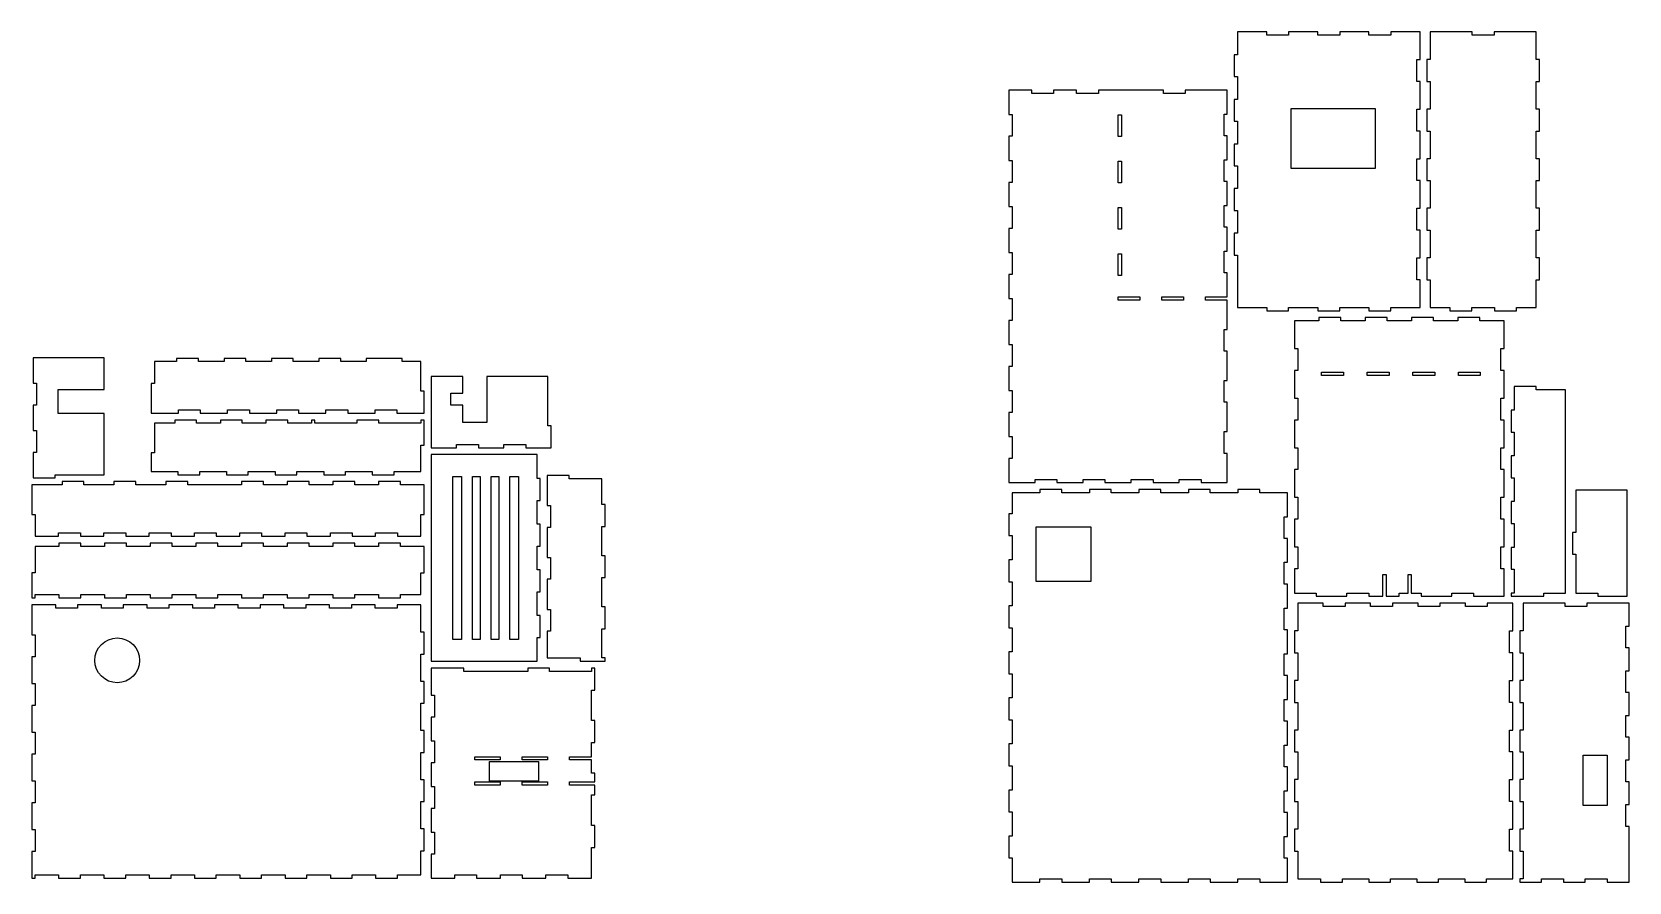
# Model space of a CAD drawing. Header units: millimetres. Extents: x -2394 to -932, y -997 to -220.
import ezdxf

# ---------------------------------------------------------------- set-up
doc = ezdxf.new("R2010")
doc.units = ezdxf.units.MM
doc.header["$MEASUREMENT"] = 0
doc.layers.add('Diseño Nuevo Dispensador v1_0', color=7, linetype='Continuous')

msp = doc.modelspace()

# ---------------------------------------------------------------- linework, layer by layer
at = {"layer": 'Diseño Nuevo Dispensador v1_0'}
for p, q in [((-1263.3, -219.6), (-1290, -219.6)), ((-1290, -219.6), (-1290, -240.4)), ((-1263.3, -222.6), (-1263.3, -219.6)), ((-1243.3, -222.6), (-1263.3, -222.6)), ((-1216.5, -219.6), (-1243.3, -219.6)), ((-1243.3, -219.6), (-1243.3, -222.6)), ((-1216.5, -222.6), (-1216.5, -219.6)), ((-1196.5, -222.6), (-1216.5, -222.6)), ((-1196.5, -219.6), (-1196.5, -222.6)), ((-1169.8, -219.6), (-1196.5, -219.6)), ((-1169.8, -222.6), (-1169.8, -219.6)), ((-1149.8, -222.6), (-1169.8, -222.6)), ((-1123, -219.6), (-1149.8, -219.6)), ((-1149.8, -219.6), (-1149.8, -222.6)), ((-1123, -244.9), (-1123, -219.6)), ((-1075.2, -219.6), (-1113.7, -219.6)), ((-1113.7, -219.6), (-1113.7, -244.9)), ((-1075.2, -222.6), (-1075.2, -219.6)), ((-1055.2, -222.6), (-1075.2, -222.6)), ((-1055.2, -219.6), (-1055.2, -222.6)), ((-1016.7, -219.6), (-1055.2, -219.6)), ((-1016.7, -244.9), (-1016.7, -219.6)), ((-1290, -240.4), (-1293, -240.4)), ((-1293, -240.4), (-1293, -260.4)), ((-1126, -264.9), (-1126, -244.9)), ((-1126, -244.9), (-1123, -244.9)), ((-1116.7, -244.9), (-1116.7, -264.9)), ((-1113.7, -244.9), (-1116.7, -244.9)), ((-1013.7, -244.9), (-1016.7, -244.9)), ((-1013.7, -264.9), (-1013.7, -244.9)), ((-1293, -260.4), (-1290, -260.4)), ((-1290, -260.4), (-1290, -281.3)), ((-1478.4, -272.9), (-1499.4, -272.9)), ((-1499.4, -272.9), (-1499.4, -295)), ((-1478.4, -275.9), (-1478.4, -272.9)), ((-1458.4, -275.9), (-1478.4, -275.9)), ((-1437.4, -272.9), (-1458.4, -272.9)), ((-1458.4, -272.9), (-1458.4, -275.9)), ((-1437.4, -275.9), (-1437.4, -272.9)), ((-1417.4, -275.9), (-1437.4, -275.9)), ((-1357.9, -272.9), (-1417.4, -272.9)), ((-1417.4, -272.9), (-1417.4, -275.9)), ((-1357.9, -275.9), (-1357.9, -272.9)), ((-1337.9, -275.9), (-1357.9, -275.9)), ((-1299.4, -272.9), (-1337.9, -272.9)), ((-1337.9, -272.9), (-1337.9, -275.9)), ((-1299.4, -294.7), (-1299.4, -272.9)), ((-1123, -264.9), (-1126, -264.9)), ((-1123, -290.3), (-1123, -264.9)), ((-1116.7, -264.9), (-1113.7, -264.9)), ((-1113.7, -264.9), (-1113.7, -290.3)), ((-1016.7, -264.9), (-1013.7, -264.9)), ((-1016.7, -290.3), (-1016.7, -264.9)), ((-1293, -281.3), (-1293, -301.3)), ((-1290, -281.3), (-1293, -281.3)), ((-1241, -344.6), (-1241, -289.6)), ((-1241, -289.6), (-1164, -289.6)), ((-1164, -289.6), (-1164, -344.6)), ((-1126, -290.3), (-1123, -290.3)), ((-1126, -310.3), (-1126, -290.3)), ((-1116.7, -290.3), (-1116.7, -310.3)), ((-1113.7, -290.3), (-1116.7, -290.3)), ((-1013.7, -290.3), (-1016.7, -290.3)), ((-1013.7, -310.3), (-1013.7, -290.3)), ((-1499.4, -295), (-1496.4, -295)), ((-1496.4, -295), (-1496.4, -315)), ((-1399.4, -315.3), (-1399.4, -295.3)), ((-1399.4, -295.3), (-1396.4, -295.3)), ((-1396.4, -295.3), (-1396.4, -315.3)), ((-1302.4, -314.7), (-1302.4, -294.7)), ((-1302.4, -294.7), (-1299.4, -294.7)), ((-1293, -301.3), (-1290, -301.3)), ((-1290, -301.3), (-1290, -322.1)), ((-1499.4, -315), (-1499.4, -337.2)), ((-1496.4, -315), (-1499.4, -315)), ((-1396.4, -315.3), (-1399.4, -315.3)), ((-1299.4, -314.7), (-1302.4, -314.7)), ((-1299.4, -336.5), (-1299.4, -314.7)), ((-1123, -310.3), (-1126, -310.3)), ((-1123, -335.6), (-1123, -310.3)), ((-1116.7, -310.3), (-1113.7, -310.3)), ((-1113.7, -310.3), (-1113.7, -335.6)), ((-1016.7, -310.3), (-1013.7, -310.3)), ((-1016.7, -335.6), (-1016.7, -310.3)), ((-1290, -322.1), (-1293, -322.1)), ((-1293, -322.1), (-1293, -342.1)), ((-1126, -355.6), (-1126, -335.6)), ((-1126, -335.6), (-1123, -335.6)), ((-1113.7, -335.6), (-1116.7, -335.6)), ((-1116.7, -335.6), (-1116.7, -355.6)), ((-1013.7, -335.6), (-1016.7, -335.6)), ((-1013.7, -355.6), (-1013.7, -335.6)), ((-1499.4, -337.2), (-1496.4, -337.2)), ((-1496.4, -337.2), (-1496.4, -357.2)), ((-1399.4, -337.7), (-1396.4, -337.7)), ((-1399.4, -357.7), (-1399.4, -337.7)), ((-1396.4, -337.7), (-1396.4, -357.7)), ((-1302.4, -336.5), (-1299.4, -336.5)), ((-1302.4, -356.5), (-1302.4, -336.5)), ((-1293, -342.1), (-1290, -342.1)), ((-1290, -342.1), (-1290, -362.9)), ((-1164, -344.6), (-1241, -344.6)), ((-1496.4, -357.2), (-1499.4, -357.2)), ((-1499.4, -357.2), (-1499.4, -379.3)), ((-1396.4, -357.7), (-1399.4, -357.7)), ((-1299.4, -356.5), (-1302.4, -356.5)), ((-1299.4, -378.3), (-1299.4, -356.5)), ((-1293, -362.9), (-1293, -382.9)), ((-1290, -362.9), (-1293, -362.9)), ((-1123, -355.6), (-1126, -355.6)), ((-1123, -380.9), (-1123, -355.6)), ((-1116.7, -355.6), (-1113.7, -355.6)), ((-1113.7, -355.6), (-1113.7, -380.9)), ((-1016.7, -355.6), (-1013.7, -355.6)), ((-1016.7, -380.9), (-1016.7, -355.6)), ((-1499.4, -379.3), (-1496.4, -379.3)), ((-1496.4, -379.3), (-1496.4, -399.3)), ((-1302.4, -398.3), (-1302.4, -378.3)), ((-1302.4, -378.3), (-1299.4, -378.3)), ((-1399.4, -380.1), (-1396.4, -380.1)), ((-1399.4, -400.1), (-1399.4, -380.1)), ((-1396.4, -380.1), (-1396.4, -400.1)), ((-1293, -382.9), (-1290, -382.9)), ((-1290, -382.9), (-1290, -403.8)), ((-1126, -380.9), (-1123, -380.9)), ((-1126, -400.9), (-1126, -380.9)), ((-1116.7, -380.9), (-1116.7, -400.9)), ((-1113.7, -380.9), (-1116.7, -380.9)), ((-1013.7, -380.9), (-1016.7, -380.9)), ((-1013.7, -400.9), (-1013.7, -380.9)), ((-1496.4, -399.3), (-1499.4, -399.3)), ((-1499.4, -399.3), (-1499.4, -421.4)), ((-1396.4, -400.1), (-1399.4, -400.1)), ((-1299.4, -398.3), (-1302.4, -398.3)), ((-1299.4, -420.1), (-1299.4, -398.3)), ((-1293, -403.8), (-1293, -423.8)), ((-1290, -403.8), (-1293, -403.8)), ((-1123, -400.9), (-1126, -400.9)), ((-1123, -426.3), (-1123, -400.9)), ((-1116.7, -400.9), (-1113.7, -400.9)), ((-1113.7, -400.9), (-1113.7, -426.3)), ((-1016.7, -400.9), (-1013.7, -400.9)), ((-1016.7, -426.3), (-1016.7, -400.9)), ((-1499.4, -421.4), (-1496.4, -421.4)), ((-1496.4, -421.4), (-1496.4, -441.4)), ((-1399.4, -422.5), (-1396.4, -422.5)), ((-1399.4, -442.5), (-1399.4, -422.5)), ((-1396.4, -422.5), (-1396.4, -442.5)), ((-1302.4, -440.1), (-1302.4, -420.1)), ((-1302.4, -420.1), (-1299.4, -420.1)), ((-1293, -423.8), (-1290, -423.8)), ((-1290, -423.8), (-1290, -471.6)), ((-1126, -446.3), (-1126, -426.3)), ((-1126, -426.3), (-1123, -426.3)), ((-1113.7, -426.3), (-1116.7, -426.3)), ((-1116.7, -426.3), (-1116.7, -446.3)), ((-1013.7, -426.3), (-1016.7, -426.3)), ((-1013.7, -446.3), (-1013.7, -426.3)), ((-1496.4, -441.4), (-1499.4, -441.4)), ((-1499.4, -441.4), (-1499.4, -463.5)), ((-1396.4, -442.5), (-1399.4, -442.5)), ((-1299.4, -440.1), (-1302.4, -440.1)), ((-1299.4, -461.9), (-1299.4, -440.1)), ((-1123, -446.3), (-1126, -446.3)), ((-1123, -471.6), (-1123, -446.3)), ((-1116.7, -446.3), (-1113.7, -446.3)), ((-1113.7, -446.3), (-1113.7, -471.6)), ((-1016.7, -471.6), (-1016.7, -446.3)), ((-1016.7, -446.3), (-1013.7, -446.3)), ((-1499.4, -463.5), (-1496.4, -463.5)), ((-1496.4, -463.5), (-1496.4, -483.5)), ((-1399.4, -464.9), (-1399.4, -461.9)), ((-1399.4, -461.9), (-1379.4, -461.9)), ((-1379.4, -464.9), (-1399.4, -464.9)), ((-1379.4, -461.9), (-1379.4, -464.9)), ((-1359.4, -464.9), (-1359.4, -461.9)), ((-1359.4, -461.9), (-1339.4, -461.9)), ((-1339.4, -464.9), (-1359.4, -464.9)), ((-1339.4, -461.9), (-1339.4, -464.9)), ((-1319.4, -464.9), (-1319.4, -461.9)), ((-1319.4, -461.9), (-1299.4, -461.9)), ((-1299.4, -464.9), (-1319.4, -464.9)), ((-1299.4, -491.7), (-1299.4, -464.9)), ((-1290, -471.6), (-1263.3, -471.6)), ((-1263.3, -471.6), (-1263.3, -474.6)), ((-1263.3, -474.6), (-1243.3, -474.6)), ((-1243.3, -471.6), (-1216.5, -471.6)), ((-1243.3, -474.6), (-1243.3, -471.6)), ((-1216.5, -471.6), (-1216.5, -474.6)), ((-1216.5, -474.6), (-1196.5, -474.6)), ((-1195.6, -480.9), (-1215.6, -480.9)), ((-1215.6, -480.9), (-1215.6, -483.9)), ((-1196.5, -471.6), (-1169.8, -471.6)), ((-1196.5, -474.6), (-1196.5, -471.6)), ((-1195.6, -483.9), (-1195.6, -480.9)), ((-1173.2, -480.9), (-1173.2, -483.9)), ((-1153.2, -480.9), (-1173.2, -480.9)), ((-1169.8, -471.6), (-1169.8, -474.6)), ((-1169.8, -474.6), (-1149.8, -474.6)), ((-1153.2, -483.9), (-1153.2, -480.9)), ((-1149.8, -474.6), (-1149.8, -471.6)), ((-1149.8, -471.6), (-1123, -471.6)), ((-1130.8, -480.9), (-1130.8, -483.9)), ((-1110.8, -480.9), (-1130.8, -480.9)), ((-1113.7, -471.6), (-1095.7, -471.6)), ((-1110.8, -483.9), (-1110.8, -480.9)), ((-1095.7, -471.6), (-1095.7, -474.6)), ((-1095.7, -474.6), (-1075.7, -474.6)), ((-1088.4, -480.9), (-1088.4, -483.9)), ((-1068.4, -480.9), (-1088.4, -480.9)), ((-1075.7, -471.6), (-1054.7, -471.6)), ((-1075.7, -474.6), (-1075.7, -471.6)), ((-1068.4, -483.9), (-1068.4, -480.9)), ((-1054.7, -471.6), (-1054.7, -474.6)), ((-1054.7, -474.6), (-1034.7, -474.6)), ((-1034.7, -471.6), (-1016.7, -471.6)), ((-1034.7, -474.6), (-1034.7, -471.6)), ((-1499.4, -483.5), (-1499.4, -505.6)), ((-1496.4, -483.5), (-1499.4, -483.5)), ((-1302.4, -491.7), (-1299.4, -491.7)), ((-1302.4, -511.7), (-1302.4, -491.7)), ((-1238, -483.9), (-1238, -509.3)), ((-1215.6, -483.9), (-1238, -483.9)), ((-1173.2, -483.9), (-1195.6, -483.9)), ((-1130.8, -483.9), (-1153.2, -483.9)), ((-1088.4, -483.9), (-1110.8, -483.9)), ((-1046, -483.9), (-1068.4, -483.9)), ((-1046, -509.3), (-1046, -483.9)), ((-1499.4, -505.6), (-1496.4, -505.6)), ((-1496.4, -505.6), (-1496.4, -525.6)), ((-1299.4, -511.7), (-1302.4, -511.7)), ((-1299.4, -538.4), (-1299.4, -511.7)), ((-1238, -509.3), (-1235, -509.3)), ((-1235, -509.3), (-1235, -529.3)), ((-1049, -509.3), (-1046, -509.3)), ((-1049, -529.3), (-1049, -509.3)), ((-2327.5, -517.6), (-2392.5, -517.6)), ((-2392.5, -517.6), (-2392.5, -540.9)), ((-2327.5, -546.6), (-2327.5, -517.6)), ((-2281.6, -521.2), (-2281.6, -541.2)), ((-2261.2, -521.2), (-2281.6, -521.2)), ((-2261.2, -518.2), (-2261.2, -521.2)), ((-2241.2, -518.2), (-2261.2, -518.2)), ((-2241.2, -521.2), (-2241.2, -518.2)), ((-2217.8, -521.2), (-2241.2, -521.2)), ((-2197.8, -518.2), (-2217.8, -518.2)), ((-2217.8, -518.2), (-2217.8, -521.2)), ((-2197.8, -521.2), (-2197.8, -518.2)), ((-2174.4, -521.2), (-2197.8, -521.2)), ((-2174.4, -518.2), (-2174.4, -521.2)), ((-2154.4, -518.2), (-2174.4, -518.2)), ((-2154.4, -521.2), (-2154.4, -518.2)), ((-2131, -521.2), (-2154.4, -521.2)), ((-2111, -518.2), (-2131, -518.2)), ((-2131, -518.2), (-2131, -521.2)), ((-2111, -521.2), (-2111, -518.2)), ((-2087.6, -521.2), (-2111, -521.2)), ((-2054.6, -518.2), (-2087.6, -518.2)), ((-2087.6, -518.2), (-2087.6, -521.2)), ((-2054.6, -521.2), (-2054.6, -518.2)), ((-2037.6, -521.2), (-2054.6, -521.2)), ((-2037.6, -548.2), (-2037.6, -521.2)), ((-1499.4, -525.6), (-1499.4, -547.7)), ((-1496.4, -525.6), (-1499.4, -525.6)), ((-2392.5, -540.9), (-2389.5, -540.9)), ((-2389.5, -540.9), (-2389.5, -560.9)), ((-2028.3, -534.9), (-2028.3, -599.9)), ((-1999.3, -534.9), (-2028.3, -534.9)), ((-1999.3, -549.9), (-1999.3, -534.9)), ((-1921.3, -534.9), (-1977.3, -534.9)), ((-1977.3, -534.9), (-1977.3, -576.9)), ((-1921.3, -579.9), (-1921.3, -534.9)), ((-1302.4, -538.4), (-1299.4, -538.4)), ((-1302.4, -558.4), (-1302.4, -538.4)), ((-1238, -529.3), (-1238, -554.6)), ((-1235, -529.3), (-1238, -529.3)), ((-1213.2, -530.9), (-1193.2, -530.9)), ((-1213.2, -533.9), (-1213.2, -530.9)), ((-1193.2, -533.9), (-1213.2, -533.9)), ((-1193.2, -530.9), (-1193.2, -533.9)), ((-1171.4, -533.9), (-1171.4, -530.9)), ((-1171.4, -530.9), (-1151.4, -530.9)), ((-1151.4, -533.9), (-1171.4, -533.9)), ((-1151.4, -530.9), (-1151.4, -533.9)), ((-1129.6, -533.9), (-1129.6, -530.9)), ((-1129.6, -530.9), (-1109.6, -530.9)), ((-1109.6, -533.9), (-1129.6, -533.9)), ((-1109.6, -530.9), (-1109.6, -533.9)), ((-1087.8, -530.9), (-1067.8, -530.9)), ((-1087.8, -533.9), (-1087.8, -530.9)), ((-1067.8, -533.9), (-1087.8, -533.9)), ((-1067.8, -530.9), (-1067.8, -533.9)), ((-1046, -529.3), (-1049, -529.3)), ((-1046, -554.6), (-1046, -529.3)), ((-2369.5, -546.6), (-2327.5, -546.6)), ((-2369.5, -568.6), (-2369.5, -546.6)), ((-2281.6, -541.2), (-2284.6, -541.2)), ((-2284.6, -541.2), (-2284.6, -568.2)), ((-2034.6, -548.2), (-2037.6, -548.2)), ((-2034.6, -568.2), (-2034.6, -548.2)), ((-2010.3, -561), (-2010.3, -549.9)), ((-2010.3, -549.9), (-1999.3, -549.9)), ((-1499.4, -547.7), (-1496.4, -547.7)), ((-1496.4, -547.7), (-1496.4, -567.7)), ((-1238, -554.6), (-1235, -554.6)), ((-1235, -554.6), (-1235, -574.6)), ((-1049, -554.6), (-1046, -554.6)), ((-1049, -574.6), (-1049, -554.6)), ((-1036.7, -543.9), (-1036.7, -565.7)), ((-1016.7, -543.9), (-1036.7, -543.9)), ((-1016.7, -546.9), (-1016.7, -543.9)), ((-989.7, -546.9), (-1016.7, -546.9)), ((-989.7, -732.9), (-989.7, -546.9)), ((-2392.5, -560.9), (-2392.5, -584.3)), ((-2389.5, -560.9), (-2392.5, -560.9)), ((-2327.5, -568.6), (-2369.5, -568.6)), ((-2327.5, -624.6), (-2327.5, -568.6)), ((-2284.6, -568.2), (-2259.6, -568.2)), ((-2259.6, -565.2), (-2239.6, -565.2)), ((-2259.6, -568.2), (-2259.6, -565.2)), ((-2239.6, -565.2), (-2239.6, -568.2)), ((-2239.6, -568.2), (-2214.6, -568.2)), ((-2214.6, -568.2), (-2214.6, -565.2)), ((-2214.6, -565.2), (-2194.6, -565.2)), ((-2194.6, -565.2), (-2194.6, -568.2)), ((-2194.6, -568.2), (-2169.6, -568.2)), ((-2169.6, -565.2), (-2149.6, -565.2)), ((-2169.6, -568.2), (-2169.6, -565.2)), ((-2149.6, -565.2), (-2149.6, -568.2)), ((-2149.6, -568.2), (-2124.6, -568.2)), ((-2124.6, -565.2), (-2104.6, -565.2)), ((-2124.6, -568.2), (-2124.6, -565.2)), ((-2104.6, -565.2), (-2104.6, -568.2)), ((-2104.6, -568.2), (-2079.6, -568.2)), ((-2079.6, -565.2), (-2059.6, -565.2)), ((-2079.6, -568.2), (-2079.6, -565.2)), ((-2059.6, -565.2), (-2059.6, -568.2)), ((-2059.6, -568.2), (-2034.6, -568.2)), ((-1999.3, -561), (-2010.3, -561)), ((-1999.3, -576.9), (-1999.3, -561)), ((-1496.4, -567.7), (-1499.4, -567.7)), ((-1499.4, -567.7), (-1499.4, -589.8)), ((-1299.4, -558.4), (-1302.4, -558.4)), ((-1299.4, -585.2), (-1299.4, -558.4)), ((-1036.7, -565.7), (-1039.7, -565.7)), ((-1039.7, -565.7), (-1039.7, -585.7)), ((-2392.5, -584.3), (-2389.5, -584.3)), ((-2389.5, -584.3), (-2389.5, -604.3)), ((-2281.6, -577.6), (-2281.6, -604.6)), ((-2262.9, -577.6), (-2281.6, -577.6)), ((-2242.9, -574.6), (-2262.9, -574.6)), ((-2262.9, -574.6), (-2262.9, -577.6)), ((-2242.9, -577.6), (-2242.9, -574.6)), ((-2221.1, -577.6), (-2242.9, -577.6)), ((-2201.1, -574.6), (-2221.1, -574.6)), ((-2221.1, -574.6), (-2221.1, -577.6)), ((-2201.1, -577.6), (-2201.1, -574.6)), ((-2179.4, -577.6), (-2201.1, -577.6)), ((-2159.4, -574.6), (-2179.4, -574.6)), ((-2179.4, -574.6), (-2179.4, -577.6)), ((-2159.4, -577.6), (-2159.4, -574.6)), ((-2137.6, -577.6), (-2159.4, -577.6)), ((-2137.6, -574.6), (-2137.6, -577.6)), ((-2134.6, -574.6), (-2137.6, -574.6)), ((-2134.6, -577.6), (-2134.6, -574.6)), ((-2096.1, -577.6), (-2134.6, -577.6)), ((-2096.1, -574.6), (-2096.1, -577.6)), ((-2076.1, -574.6), (-2096.1, -574.6)), ((-2076.1, -577.6), (-2076.1, -574.6)), ((-2037.6, -577.6), (-2076.1, -577.6)), ((-2034.6, -574.6), (-2037.6, -574.6)), ((-2037.6, -574.6), (-2037.6, -577.6)), ((-2034.6, -597.6), (-2034.6, -574.6)), ((-1977.3, -576.9), (-1999.3, -576.9)), ((-1918.3, -579.9), (-1921.3, -579.9)), ((-1918.3, -599.9), (-1918.3, -579.9)), ((-1238, -574.6), (-1238, -599.9)), ((-1235, -574.6), (-1238, -574.6)), ((-1046, -574.6), (-1049, -574.6)), ((-1046, -599.9), (-1046, -574.6)), ((-2037.6, -621.6), (-2037.6, -597.6)), ((-2037.6, -597.6), (-2034.6, -597.6)), ((-2005, -599.9), (-2005, -596.9)), ((-2005, -596.9), (-1985, -596.9)), ((-1985, -596.9), (-1985, -599.9)), ((-1961.6, -599.9), (-1961.6, -596.9)), ((-1961.6, -596.9), (-1941.6, -596.9)), ((-1941.6, -596.9), (-1941.6, -599.9)), ((-1499.4, -589.8), (-1496.4, -589.8)), ((-1496.4, -589.8), (-1496.4, -609.8)), ((-1302.4, -605.2), (-1302.4, -585.2)), ((-1302.4, -585.2), (-1299.4, -585.2)), ((-1039.7, -585.7), (-1036.7, -585.7)), ((-1036.7, -585.7), (-1036.7, -607.5)), ((-2392.5, -604.3), (-2392.5, -627.6)), ((-2389.5, -604.3), (-2392.5, -604.3)), ((-2281.6, -604.6), (-2284.6, -604.6)), ((-2284.6, -604.6), (-2284.6, -621.6)), ((-2028.3, -599.9), (-2005, -599.9)), ((-1931.3, -606.3), (-2028.3, -606.3)), ((-2028.3, -606.3), (-2028.3, -795.3)), ((-1985, -599.9), (-1961.6, -599.9)), ((-1941.6, -599.9), (-1918.3, -599.9)), ((-1931.3, -628.1), (-1931.3, -606.3)), ((-1496.4, -609.8), (-1499.4, -609.8)), ((-1499.4, -609.8), (-1499.4, -631.9)), ((-1299.4, -605.2), (-1302.4, -605.2)), ((-1299.4, -631.9), (-1299.4, -605.2)), ((-1238, -599.9), (-1235, -599.9)), ((-1235, -599.9), (-1235, -619.9)), ((-1049, -619.9), (-1049, -599.9)), ((-1049, -599.9), (-1046, -599.9)), ((-1039.7, -607.5), (-1039.7, -627.5)), ((-1036.7, -607.5), (-1039.7, -607.5)), ((-2392.5, -627.6), (-2372.5, -627.6)), ((-2372.5, -624.6), (-2327.5, -624.6)), ((-2372.5, -627.6), (-2372.5, -624.6)), ((-2284.6, -621.6), (-2260.1, -621.6)), ((-2260.1, -621.6), (-2260.1, -624.6)), ((-2260.1, -624.6), (-2240.1, -624.6)), ((-2240.1, -624.6), (-2240.1, -621.6)), ((-2240.1, -621.6), (-2215.6, -621.6)), ((-2215.6, -621.6), (-2215.6, -624.6)), ((-2215.6, -624.6), (-2195.6, -624.6)), ((-2195.6, -621.6), (-2171.1, -621.6)), ((-2195.6, -624.6), (-2195.6, -621.6)), ((-2171.1, -621.6), (-2171.1, -624.6)), ((-2171.1, -624.6), (-2151.1, -624.6)), ((-2151.1, -624.6), (-2151.1, -621.6)), ((-2151.1, -621.6), (-2126.6, -621.6)), ((-2126.6, -621.6), (-2126.6, -624.6)), ((-2126.6, -624.6), (-2106.6, -624.6)), ((-2106.6, -624.6), (-2106.6, -621.6)), ((-2106.6, -621.6), (-2082.1, -621.6)), ((-2082.1, -621.6), (-2082.1, -624.6)), ((-2082.1, -624.6), (-2062.1, -624.6)), ((-2062.1, -624.6), (-2062.1, -621.6)), ((-2062.1, -621.6), (-2037.6, -621.6)), ((-2008.3, -775.3), (-2008.3, -626.3)), ((-2008.3, -626.3), (-2000.3, -626.3)), ((-2000.3, -626.3), (-2000.3, -775.3)), ((-1990.3, -775.3), (-1990.3, -626.3)), ((-1990.3, -626.3), (-1983.3, -626.3)), ((-1983.3, -626.3), (-1983.3, -775.3)), ((-1973.3, -626.3), (-1966.3, -626.3)), ((-1973.3, -775.3), (-1973.3, -626.3)), ((-1966.3, -626.3), (-1966.3, -775.3)), ((-1956.3, -626.3), (-1948.3, -626.3)), ((-1956.3, -775.3), (-1956.3, -626.3)), ((-1948.3, -626.3), (-1948.3, -775.3)), ((-1928.3, -628.1), (-1931.3, -628.1)), ((-1928.3, -648.1), (-1928.3, -628.1)), ((-1921.9, -625.3), (-1921.9, -652.8)), ((-1901.9, -625.3), (-1921.9, -625.3)), ((-1901.9, -628.3), (-1901.9, -625.3)), ((-1871.9, -628.3), (-1901.9, -628.3)), ((-1871.9, -652), (-1871.9, -628.3)), ((-1238, -619.9), (-1238, -645.3)), ((-1235, -619.9), (-1238, -619.9)), ((-1046, -619.9), (-1049, -619.9)), ((-1046, -645.3), (-1046, -619.9)), ((-1039.7, -627.5), (-1036.7, -627.5)), ((-1036.7, -627.5), (-1036.7, -649.3)), ((-2366.1, -633.9), (-2393.6, -633.9)), ((-2393.6, -633.9), (-2393.6, -660.9)), ((-2366.1, -630.9), (-2366.1, -633.9)), ((-2346.1, -630.9), (-2366.1, -630.9)), ((-2346.1, -633.9), (-2346.1, -630.9)), ((-2318.6, -633.9), (-2346.1, -633.9)), ((-2298.6, -630.9), (-2318.6, -630.9)), ((-2318.6, -630.9), (-2318.6, -633.9)), ((-2298.6, -633.9), (-2298.6, -630.9)), ((-2271.1, -633.9), (-2298.6, -633.9)), ((-2271.1, -630.9), (-2271.1, -633.9)), ((-2251.1, -630.9), (-2271.1, -630.9)), ((-2251.1, -633.9), (-2251.1, -630.9)), ((-2201.8, -633.9), (-2251.1, -633.9)), ((-2201.8, -630.9), (-2201.8, -633.9)), ((-2181.8, -630.9), (-2201.8, -630.9)), ((-2181.8, -633.9), (-2181.8, -630.9)), ((-2160, -633.9), (-2181.8, -633.9)), ((-2140, -630.9), (-2160, -630.9)), ((-2160, -630.9), (-2160, -633.9)), ((-2140, -633.9), (-2140, -630.9)), ((-2118.2, -633.9), (-2140, -633.9)), ((-2118.2, -630.9), (-2118.2, -633.9)), ((-2098.2, -630.9), (-2118.2, -630.9)), ((-2098.2, -633.9), (-2098.2, -630.9)), ((-2076.4, -633.9), (-2098.2, -633.9)), ((-2056.4, -630.9), (-2076.4, -630.9)), ((-2076.4, -630.9), (-2076.4, -633.9)), ((-2056.4, -633.9), (-2056.4, -630.9)), ((-2034.6, -633.9), (-2056.4, -633.9)), ((-2034.6, -660.9), (-2034.6, -633.9)), ((-1499.4, -631.9), (-1475.4, -631.9)), ((-1496.4, -641.3), (-1496.4, -660.4)), ((-1471, -641.3), (-1496.4, -641.3)), ((-1475.4, -631.9), (-1475.4, -628.9)), ((-1475.4, -628.9), (-1455.4, -628.9)), ((-1451, -638.3), (-1471, -638.3)), ((-1471, -638.3), (-1471, -641.3)), ((-1455.4, -628.9), (-1455.4, -631.9)), ((-1455.4, -631.9), (-1431.4, -631.9)), ((-1451, -641.3), (-1451, -638.3)), ((-1425.7, -641.3), (-1451, -641.3)), ((-1431.4, -628.9), (-1411.4, -628.9)), ((-1431.4, -631.9), (-1431.4, -628.9)), ((-1405.7, -638.3), (-1425.7, -638.3)), ((-1425.7, -638.3), (-1425.7, -641.3)), ((-1411.4, -628.9), (-1411.4, -631.9)), ((-1411.4, -631.9), (-1387.4, -631.9)), ((-1405.7, -641.3), (-1405.7, -638.3)), ((-1380.4, -641.3), (-1405.7, -641.3)), ((-1387.4, -631.9), (-1387.4, -628.9)), ((-1387.4, -628.9), (-1367.4, -628.9)), ((-1360.4, -638.3), (-1380.4, -638.3)), ((-1380.4, -638.3), (-1380.4, -641.3)), ((-1367.4, -628.9), (-1367.4, -631.9)), ((-1367.4, -631.9), (-1343.4, -631.9)), ((-1360.4, -641.3), (-1360.4, -638.3)), ((-1335, -641.3), (-1360.4, -641.3)), ((-1343.4, -631.9), (-1343.4, -628.9)), ((-1343.4, -628.9), (-1323.4, -628.9)), ((-1335, -638.3), (-1335, -641.3)), ((-1315, -638.3), (-1335, -638.3)), ((-1323.4, -628.9), (-1323.4, -631.9)), ((-1323.4, -631.9), (-1299.4, -631.9)), ((-1315, -641.3), (-1315, -638.3)), ((-1289.7, -641.3), (-1315, -641.3)), ((-1269.7, -638.3), (-1289.7, -638.3)), ((-1289.7, -638.3), (-1289.7, -641.3)), ((-1269.7, -641.3), (-1269.7, -638.3)), ((-1244.4, -641.3), (-1269.7, -641.3)), ((-1244.4, -663.1), (-1244.4, -641.3)), ((-933.3, -638.9), (-980.3, -638.9)), ((-980.3, -638.9), (-980.3, -677.4)), ((-933.3, -735.9), (-933.3, -638.9)), ((-1931.3, -669.9), (-1931.3, -648.1)), ((-1931.3, -648.1), (-1928.3, -648.1)), ((-1921.9, -652.8), (-1918.9, -652.8)), ((-1918.9, -652.8), (-1918.9, -672.8)), ((-1868.9, -652), (-1871.9, -652)), ((-1868.9, -672), (-1868.9, -652)), ((-1238, -645.3), (-1235, -645.3)), ((-1235, -645.3), (-1235, -665.3)), ((-1049, -645.3), (-1046, -645.3)), ((-1049, -665.3), (-1049, -645.3)), ((-1039.7, -649.3), (-1039.7, -669.3)), ((-1036.7, -649.3), (-1039.7, -649.3)), ((-2393.6, -660.9), (-2390.6, -660.9)), ((-2390.6, -660.9), (-2390.6, -680.9)), ((-2037.6, -660.9), (-2034.6, -660.9)), ((-2037.6, -680.9), (-2037.6, -660.9)), ((-1928.3, -669.9), (-1931.3, -669.9)), ((-1928.3, -689.9), (-1928.3, -669.9)), ((-1871.9, -698.8), (-1871.9, -672)), ((-1871.9, -672), (-1868.9, -672)), ((-1499.4, -660.4), (-1499.4, -680.4)), ((-1496.4, -660.4), (-1499.4, -660.4)), ((-1474.4, -672.3), (-1424.4, -672.3)), ((-1474.4, -722.3), (-1474.4, -672.3)), ((-1424.4, -672.3), (-1424.4, -722.3)), ((-1247.4, -683.1), (-1247.4, -663.1)), ((-1247.4, -663.1), (-1244.4, -663.1)), ((-1238, -665.3), (-1238, -690.6)), ((-1235, -665.3), (-1238, -665.3)), ((-1046, -665.3), (-1049, -665.3)), ((-1046, -690.6), (-1046, -665.3)), ((-1039.7, -669.3), (-1036.7, -669.3)), ((-1036.7, -669.3), (-1036.7, -691.1)), ((-2390.6, -680.9), (-2369.2, -680.9)), ((-2369.2, -680.9), (-2369.2, -677.9)), ((-2369.2, -677.9), (-2349.2, -677.9)), ((-2349.2, -677.9), (-2349.2, -680.9)), ((-2349.2, -680.9), (-2327.8, -680.9)), ((-2327.8, -677.9), (-2307.8, -677.9)), ((-2327.8, -680.9), (-2327.8, -677.9)), ((-2307.8, -677.9), (-2307.8, -680.9)), ((-2307.8, -680.9), (-2286.3, -680.9)), ((-2286.3, -677.9), (-2266.3, -677.9)), ((-2286.3, -680.9), (-2286.3, -677.9)), ((-2266.3, -677.9), (-2266.3, -680.9)), ((-2266.3, -680.9), (-2244.9, -680.9)), ((-2244.9, -680.9), (-2244.9, -677.9)), ((-2244.9, -677.9), (-2224.9, -677.9)), ((-2224.9, -677.9), (-2224.9, -680.9)), ((-2224.9, -680.9), (-2203.4, -680.9)), ((-2203.4, -680.9), (-2203.4, -677.9)), ((-2203.4, -677.9), (-2183.4, -677.9)), ((-2183.4, -677.9), (-2183.4, -680.9)), ((-2183.4, -680.9), (-2162, -680.9)), ((-2162, -680.9), (-2162, -677.9)), ((-2162, -677.9), (-2142, -677.9)), ((-2142, -677.9), (-2142, -680.9)), ((-2142, -680.9), (-2120.5, -680.9)), ((-2120.5, -677.9), (-2100.5, -677.9)), ((-2120.5, -680.9), (-2120.5, -677.9)), ((-2100.5, -677.9), (-2100.5, -680.9)), ((-2100.5, -680.9), (-2079.1, -680.9)), ((-2079.1, -680.9), (-2079.1, -677.9)), ((-2079.1, -677.9), (-2059.1, -677.9)), ((-2059.1, -677.9), (-2059.1, -680.9)), ((-2059.1, -680.9), (-2037.6, -680.9)), ((-1918.9, -672.8), (-1921.9, -672.8)), ((-1921.9, -672.8), (-1921.9, -700.3)), ((-1499.4, -680.4), (-1496.4, -680.4)), ((-1496.4, -680.4), (-1496.4, -702.5)), ((-1244.4, -683.1), (-1247.4, -683.1)), ((-1244.4, -704.8), (-1244.4, -683.1)), ((-983.3, -677.4), (-983.3, -697.4)), ((-980.3, -677.4), (-983.3, -677.4)), ((-2368.9, -690.3), (-2390.6, -690.3)), ((-2390.6, -690.3), (-2390.6, -714.3)), ((-2368.9, -687.3), (-2368.9, -690.3)), ((-2348.9, -687.3), (-2368.9, -687.3)), ((-2348.9, -690.3), (-2348.9, -687.3)), ((-2327.1, -690.3), (-2348.9, -690.3)), ((-2327.1, -687.3), (-2327.1, -690.3)), ((-2307.1, -687.3), (-2327.1, -687.3)), ((-2307.1, -690.3), (-2307.1, -687.3)), ((-2285.3, -690.3), (-2307.1, -690.3)), ((-2285.3, -687.3), (-2285.3, -690.3)), ((-2265.3, -687.3), (-2285.3, -687.3)), ((-2265.3, -690.3), (-2265.3, -687.3)), ((-2243.5, -690.3), (-2265.3, -690.3)), ((-2243.5, -687.3), (-2243.5, -690.3)), ((-2223.5, -687.3), (-2243.5, -687.3)), ((-2223.5, -690.3), (-2223.5, -687.3)), ((-2201.8, -690.3), (-2223.5, -690.3)), ((-2201.8, -687.3), (-2201.8, -690.3)), ((-2181.8, -687.3), (-2201.8, -687.3)), ((-2181.8, -690.3), (-2181.8, -687.3)), ((-2160, -690.3), (-2181.8, -690.3)), ((-2160, -687.3), (-2160, -690.3)), ((-2140, -687.3), (-2160, -687.3)), ((-2140, -690.3), (-2140, -687.3)), ((-2118.2, -690.3), (-2140, -690.3)), ((-2118.2, -687.3), (-2118.2, -690.3)), ((-2098.2, -687.3), (-2118.2, -687.3)), ((-2098.2, -690.3), (-2098.2, -687.3)), ((-2076.4, -690.3), (-2098.2, -690.3)), ((-2056.4, -687.3), (-2076.4, -687.3)), ((-2076.4, -687.3), (-2076.4, -690.3)), ((-2056.4, -690.3), (-2056.4, -687.3)), ((-2034.6, -690.3), (-2056.4, -690.3)), ((-2034.6, -714.3), (-2034.6, -690.3)), ((-1931.3, -689.9), (-1928.3, -689.9)), ((-1931.3, -711.7), (-1931.3, -689.9)), ((-1921.9, -700.3), (-1918.9, -700.3)), ((-1918.9, -700.3), (-1918.9, -720.3)), ((-1868.9, -698.8), (-1871.9, -698.8)), ((-1868.9, -718.8), (-1868.9, -698.8)), ((-1238, -690.6), (-1235, -690.6)), ((-1235, -690.6), (-1235, -710.6)), ((-1049, -710.6), (-1049, -690.6)), ((-1049, -690.6), (-1046, -690.6)), ((-1039.7, -691.1), (-1039.7, -711.1)), ((-1036.7, -691.1), (-1039.7, -691.1)), ((-983.3, -697.4), (-980.3, -697.4)), ((-980.3, -697.4), (-980.3, -732.9)), ((-2393.6, -714.3), (-2393.6, -737.3)), ((-2390.6, -714.3), (-2393.6, -714.3)), ((-2037.6, -734.3), (-2037.6, -714.3)), ((-2037.6, -714.3), (-2034.6, -714.3)), ((-1928.3, -711.7), (-1931.3, -711.7)), ((-1928.3, -731.7), (-1928.3, -711.7)), ((-1499.4, -702.5), (-1499.4, -722.5)), ((-1496.4, -702.5), (-1499.4, -702.5)), ((-1247.4, -704.8), (-1244.4, -704.8)), ((-1247.4, -724.8), (-1247.4, -704.8)), ((-1235, -710.6), (-1238, -710.6)), ((-1238, -710.6), (-1238, -732.9)), ((-1157, -715.9), (-1154, -715.9)), ((-1157, -735.9), (-1157, -715.9)), ((-1154, -715.9), (-1154, -735.9)), ((-1134, -732.9), (-1134, -715.9)), ((-1134, -715.9), (-1131, -715.9)), ((-1131, -715.9), (-1131, -732.9)), ((-1046, -710.6), (-1049, -710.6)), ((-1046, -735.9), (-1046, -710.6)), ((-1039.7, -711.1), (-1036.7, -711.1)), ((-1036.7, -711.1), (-1036.7, -732.9)), ((-1918.9, -720.3), (-1921.9, -720.3)), ((-1921.9, -720.3), (-1921.9, -747.8)), ((-1871.9, -745.5), (-1871.9, -718.8)), ((-1871.9, -718.8), (-1868.9, -718.8)), ((-1499.4, -722.5), (-1496.4, -722.5)), ((-1496.4, -722.5), (-1496.4, -744.6)), ((-1424.4, -722.3), (-1474.4, -722.3)), ((-1244.4, -724.8), (-1247.4, -724.8)), ((-1244.4, -746.6), (-1244.4, -724.8)), ((-2393.6, -737.3), (-2390.6, -737.3)), ((-2371.9, -743.7), (-2393.6, -743.7)), ((-2393.6, -743.7), (-2393.6, -771.2)), ((-2390.6, -734.3), (-2368.9, -734.3)), ((-2390.6, -737.3), (-2390.6, -734.3)), ((-2371.9, -746.7), (-2371.9, -743.7)), ((-2368.9, -734.3), (-2368.9, -737.3)), ((-2368.9, -737.3), (-2348.9, -737.3)), ((-2351.9, -743.7), (-2351.9, -746.7)), ((-2330.1, -743.7), (-2351.9, -743.7)), ((-2348.9, -734.3), (-2327.1, -734.3)), ((-2348.9, -737.3), (-2348.9, -734.3)), ((-2330.1, -746.7), (-2330.1, -743.7)), ((-2327.1, -734.3), (-2327.1, -737.3)), ((-2327.1, -737.3), (-2307.1, -737.3)), ((-2310.1, -743.7), (-2310.1, -746.7)), ((-2288.3, -743.7), (-2310.1, -743.7)), ((-2307.1, -737.3), (-2307.1, -734.3)), ((-2307.1, -734.3), (-2285.3, -734.3)), ((-2288.3, -746.7), (-2288.3, -743.7)), ((-2285.3, -734.3), (-2285.3, -737.3)), ((-2285.3, -737.3), (-2265.3, -737.3)), ((-2246.5, -743.7), (-2268.3, -743.7)), ((-2268.3, -743.7), (-2268.3, -746.7)), ((-2265.3, -734.3), (-2243.5, -734.3)), ((-2265.3, -737.3), (-2265.3, -734.3)), ((-2246.5, -746.7), (-2246.5, -743.7)), ((-2243.5, -734.3), (-2243.5, -737.3)), ((-2243.5, -737.3), (-2223.5, -737.3)), ((-2226.5, -743.7), (-2226.5, -746.7)), ((-2204.8, -743.7), (-2226.5, -743.7)), ((-2223.5, -734.3), (-2201.8, -734.3)), ((-2223.5, -737.3), (-2223.5, -734.3)), ((-2204.8, -746.7), (-2204.8, -743.7)), ((-2201.8, -734.3), (-2201.8, -737.3)), ((-2201.8, -737.3), (-2181.8, -737.3)), ((-2184.8, -743.7), (-2184.8, -746.7)), ((-2163, -743.7), (-2184.8, -743.7)), ((-2181.8, -737.3), (-2181.8, -734.3)), ((-2181.8, -734.3), (-2160, -734.3)), ((-2163, -746.7), (-2163, -743.7)), ((-2160, -734.3), (-2160, -737.3)), ((-2160, -737.3), (-2140, -737.3)), ((-2143, -743.7), (-2143, -746.7)), ((-2121.2, -743.7), (-2143, -743.7)), ((-2140, -737.3), (-2140, -734.3)), ((-2140, -734.3), (-2118.2, -734.3)), ((-2121.2, -746.7), (-2121.2, -743.7)), ((-2118.2, -734.3), (-2118.2, -737.3)), ((-2118.2, -737.3), (-2098.2, -737.3)), ((-2079.4, -743.7), (-2101.2, -743.7)), ((-2101.2, -743.7), (-2101.2, -746.7)), ((-2098.2, -734.3), (-2076.4, -734.3)), ((-2098.2, -737.3), (-2098.2, -734.3)), ((-2079.4, -746.7), (-2079.4, -743.7)), ((-2076.4, -734.3), (-2076.4, -737.3)), ((-2076.4, -737.3), (-2056.4, -737.3)), ((-2037.6, -743.7), (-2059.4, -743.7)), ((-2059.4, -743.7), (-2059.4, -746.7)), ((-2056.4, -737.3), (-2056.4, -734.3)), ((-2056.4, -734.3), (-2037.6, -734.3)), ((-2037.6, -768.7), (-2037.6, -743.7)), ((-1931.3, -753.5), (-1931.3, -731.7)), ((-1931.3, -731.7), (-1928.3, -731.7)), ((-1868.9, -745.5), (-1871.9, -745.5)), ((-1868.9, -765.5), (-1868.9, -745.5)), ((-1499.4, -744.6), (-1499.4, -764.6)), ((-1496.4, -744.6), (-1499.4, -744.6)), ((-1238, -732.9), (-1218, -732.9)), ((-1211.6, -742.3), (-1235, -742.3)), ((-1235, -742.3), (-1235, -767.6)), ((-1218, -732.9), (-1218, -735.9)), ((-1218, -735.9), (-1190, -735.9)), ((-1211.6, -745.3), (-1211.6, -742.3)), ((-1191.6, -745.3), (-1211.6, -745.3)), ((-1191.6, -742.3), (-1191.6, -745.3)), ((-1168.2, -742.3), (-1191.6, -742.3)), ((-1190, -735.9), (-1190, -732.9)), ((-1190, -732.9), (-1170, -732.9)), ((-1170, -732.9), (-1170, -735.9)), ((-1170, -735.9), (-1157, -735.9)), ((-1168.2, -745.3), (-1168.2, -742.3)), ((-1148.2, -745.3), (-1168.2, -745.3)), ((-1154, -735.9), (-1142, -735.9)), ((-1148.2, -742.3), (-1148.2, -745.3)), ((-1124.8, -742.3), (-1148.2, -742.3)), ((-1142, -735.9), (-1142, -732.9)), ((-1142, -732.9), (-1134, -732.9)), ((-1131, -732.9), (-1122, -732.9)), ((-1124.8, -745.3), (-1124.8, -742.3)), ((-1104.8, -745.3), (-1124.8, -745.3)), ((-1122, -732.9), (-1122, -735.9)), ((-1122, -735.9), (-1094, -735.9)), ((-1081.4, -742.3), (-1104.8, -742.3)), ((-1104.8, -742.3), (-1104.8, -745.3)), ((-1094, -735.9), (-1094, -732.9)), ((-1094, -732.9), (-1074, -732.9)), ((-1081.4, -745.3), (-1081.4, -742.3)), ((-1061.4, -745.3), (-1081.4, -745.3)), ((-1074, -732.9), (-1074, -735.9)), ((-1074, -735.9), (-1046, -735.9)), ((-1061.4, -742.3), (-1061.4, -745.3)), ((-1038, -742.3), (-1061.4, -742.3)), ((-1036.7, -732.9), (-1039.7, -732.9)), ((-1039.7, -732.9), (-1039.7, -735.9)), ((-1039.7, -735.9), (-1009.7, -735.9)), ((-1038, -767.6), (-1038, -742.3)), ((-1028.7, -742.3), (-1028.7, -767.6)), ((-990.2, -742.3), (-1028.7, -742.3)), ((-1009.7, -732.9), (-989.7, -732.9)), ((-1009.7, -735.9), (-1009.7, -732.9)), ((-990.2, -745.3), (-990.2, -742.3)), ((-970.2, -745.3), (-990.2, -745.3)), ((-980.3, -732.9), (-960.3, -732.9)), ((-970.2, -742.3), (-970.2, -745.3)), ((-931.7, -742.3), (-970.2, -742.3)), ((-960.3, -732.9), (-960.3, -735.9)), ((-960.3, -735.9), (-933.3, -735.9)), ((-931.7, -763.1), (-931.7, -742.3)), ((-2351.9, -746.7), (-2371.9, -746.7)), ((-2310.1, -746.7), (-2330.1, -746.7)), ((-2268.3, -746.7), (-2288.3, -746.7)), ((-2226.5, -746.7), (-2246.5, -746.7)), ((-2184.8, -746.7), (-2204.8, -746.7)), ((-2143, -746.7), (-2163, -746.7)), ((-2101.2, -746.7), (-2121.2, -746.7)), ((-2059.4, -746.7), (-2079.4, -746.7)), ((-1928.3, -753.5), (-1931.3, -753.5)), ((-1928.3, -773.5), (-1928.3, -753.5)), ((-1921.9, -747.8), (-1918.9, -747.8)), ((-1918.9, -747.8), (-1918.9, -767.8)), ((-1247.4, -746.6), (-1244.4, -746.6)), ((-1247.4, -766.6), (-1247.4, -746.6)), ((-2393.6, -771.2), (-2390.6, -771.2)), ((-2390.6, -771.2), (-2390.6, -791.2)), ((-2034.6, -768.7), (-2037.6, -768.7)), ((-2034.6, -788.7), (-2034.6, -768.7)), ((-1931.3, -795.3), (-1931.3, -773.5)), ((-1931.3, -773.5), (-1928.3, -773.5)), ((-1918.9, -767.8), (-1921.9, -767.8)), ((-1921.9, -767.8), (-1921.9, -792.3)), ((-1871.9, -765.5), (-1868.9, -765.5)), ((-1871.9, -792.3), (-1871.9, -765.5)), ((-1499.4, -764.6), (-1496.4, -764.6)), ((-1496.4, -764.6), (-1496.4, -786.7)), ((-1244.4, -766.6), (-1247.4, -766.6)), ((-1244.4, -788.4), (-1244.4, -766.6)), ((-1238, -767.6), (-1238, -787.6)), ((-1235, -767.6), (-1238, -767.6)), ((-1041, -767.6), (-1038, -767.6)), ((-1041, -787.6), (-1041, -767.6)), ((-1028.7, -767.6), (-1031.7, -767.6)), ((-1031.7, -767.6), (-1031.7, -787.6)), ((-934.7, -763.1), (-931.7, -763.1)), ((-934.7, -783.1), (-934.7, -763.1)), ((-2037.6, -813.7), (-2037.6, -788.7)), ((-2037.6, -788.7), (-2034.6, -788.7)), ((-2000.3, -775.3), (-2008.3, -775.3)), ((-1983.3, -775.3), (-1990.3, -775.3)), ((-1966.3, -775.3), (-1973.3, -775.3)), ((-1948.3, -775.3), (-1956.3, -775.3)), ((-1496.4, -786.7), (-1499.4, -786.7)), ((-1499.4, -786.7), (-1499.4, -806.7)), ((-1247.4, -788.4), (-1244.4, -788.4)), ((-1247.4, -808.4), (-1247.4, -788.4)), ((-1238, -787.6), (-1235, -787.6)), ((-1235, -787.6), (-1235, -813)), ((-1038, -787.6), (-1041, -787.6)), ((-1038, -813), (-1038, -787.6)), ((-1031.7, -787.6), (-1028.7, -787.6)), ((-1028.7, -787.6), (-1028.7, -813)), ((-931.7, -783.1), (-934.7, -783.1)), ((-931.7, -804), (-931.7, -783.1)), ((-2393.6, -791.2), (-2393.6, -815.7)), ((-2390.6, -791.2), (-2393.6, -791.2)), ((-2028.3, -795.3), (-1931.3, -795.3)), ((-1998.3, -801.6), (-2028.3, -801.6)), ((-2028.3, -801.6), (-2028.3, -826.4)), ((-1998.3, -804.6), (-1998.3, -801.6)), ((-1939.8, -801.6), (-1939.8, -804.6)), ((-1919.8, -801.6), (-1939.8, -801.6)), ((-1921.9, -792.3), (-1891.9, -792.3)), ((-1919.8, -804.6), (-1919.8, -801.6)), ((-1891.9, -792.3), (-1891.9, -795.3)), ((-1891.9, -795.3), (-1868.9, -795.3)), ((-1878.3, -801.6), (-1881.3, -801.6)), ((-1881.3, -801.6), (-1881.3, -804.6)), ((-1878.3, -821.6), (-1878.3, -801.6)), ((-1868.9, -792.3), (-1871.9, -792.3)), ((-1868.9, -795.3), (-1868.9, -792.3)), ((-934.7, -824), (-934.7, -804)), ((-934.7, -804), (-931.7, -804)), ((-2393.6, -815.7), (-2390.6, -815.7)), ((-2390.6, -815.7), (-2390.6, -835.7)), ((-2034.6, -813.7), (-2037.6, -813.7)), ((-2034.6, -833.7), (-2034.6, -813.7)), ((-1939.8, -804.6), (-1998.3, -804.6)), ((-1881.3, -804.6), (-1919.8, -804.6)), ((-1499.4, -806.7), (-1496.4, -806.7)), ((-1496.4, -806.7), (-1496.4, -828.8)), ((-1244.4, -808.4), (-1247.4, -808.4)), ((-1244.4, -830.2), (-1244.4, -808.4)), ((-1238, -813), (-1238, -833)), ((-1235, -813), (-1238, -813)), ((-1041, -813), (-1038, -813)), ((-1041, -833), (-1041, -813)), ((-1031.7, -813), (-1031.7, -833)), ((-1028.7, -813), (-1031.7, -813)), ((-2028.3, -826.4), (-2025.3, -826.4)), ((-2025.3, -826.4), (-2025.3, -846.4)), ((-1881.3, -849.6), (-1881.3, -821.6)), ((-1881.3, -821.6), (-1878.3, -821.6)), ((-1496.4, -828.8), (-1499.4, -828.8)), ((-1499.4, -828.8), (-1499.4, -848.8)), ((-1247.4, -850.2), (-1247.4, -830.2)), ((-1247.4, -830.2), (-1244.4, -830.2)), ((-1238, -833), (-1235, -833)), ((-1235, -833), (-1235, -858.3)), ((-1038, -833), (-1041, -833)), ((-1038, -858.3), (-1038, -833)), ((-1031.7, -833), (-1028.7, -833)), ((-1028.7, -833), (-1028.7, -858.3)), ((-931.7, -824), (-934.7, -824)), ((-931.7, -844.8), (-931.7, -824)), ((-2390.6, -835.7), (-2393.6, -835.7)), ((-2393.6, -835.7), (-2393.6, -860.2)), ((-2037.6, -858.7), (-2037.6, -833.7)), ((-2037.6, -833.7), (-2034.6, -833.7)), ((-2028.3, -846.4), (-2028.3, -868.2)), ((-2025.3, -846.4), (-2028.3, -846.4)), ((-934.7, -864.8), (-934.7, -844.8)), ((-934.7, -844.8), (-931.7, -844.8)), ((-2393.6, -860.2), (-2390.6, -860.2)), ((-2390.6, -860.2), (-2390.6, -880.2)), ((-2034.6, -858.7), (-2037.6, -858.7)), ((-2034.6, -878.7), (-2034.6, -858.7)), ((-1878.3, -849.6), (-1881.3, -849.6)), ((-1878.3, -869.6), (-1878.3, -849.6)), ((-1499.4, -848.8), (-1496.4, -848.8)), ((-1496.4, -848.8), (-1496.4, -871)), ((-1244.4, -850.2), (-1247.4, -850.2)), ((-1244.4, -872), (-1244.4, -850.2)), ((-1238, -858.3), (-1238, -878.3)), ((-1235, -858.3), (-1238, -858.3)), ((-1041, -878.3), (-1041, -858.3)), ((-1041, -858.3), (-1038, -858.3)), ((-1031.7, -858.3), (-1031.7, -878.3)), ((-1028.7, -858.3), (-1031.7, -858.3)), ((-2028.3, -868.2), (-2025.3, -868.2)), ((-2025.3, -868.2), (-2025.3, -888.2)), ((-1881.3, -869.6), (-1878.3, -869.6)), ((-1881.3, -882.6), (-1881.3, -869.6)), ((-1496.4, -871), (-1499.4, -871)), ((-1499.4, -871), (-1499.4, -891)), ((-1247.4, -892), (-1247.4, -872)), ((-1247.4, -872), (-1244.4, -872)), ((-931.7, -864.8), (-934.7, -864.8)), ((-931.7, -885.6), (-931.7, -864.8)), ((-2390.6, -880.2), (-2393.6, -880.2)), ((-2393.6, -880.2), (-2393.6, -904.7)), ((-2037.6, -878.7), (-2034.6, -878.7)), ((-2037.6, -903.7), (-2037.6, -878.7)), ((-2028.3, -888.2), (-2028.3, -910)), ((-2025.3, -888.2), (-2028.3, -888.2)), ((-1988.3, -885.6), (-1988.3, -882.6)), ((-1988.3, -882.6), (-1965, -882.6)), ((-1965, -885.6), (-1988.3, -885.6)), ((-1974.8, -904.9), (-1974.8, -886.9)), ((-1974.8, -886.9), (-1929.8, -886.9)), ((-1965, -882.6), (-1965, -885.6)), ((-1945, -885.6), (-1945, -882.6)), ((-1945, -882.6), (-1921.6, -882.6)), ((-1921.6, -885.6), (-1945, -885.6)), ((-1929.8, -886.9), (-1929.8, -904.9)), ((-1921.6, -882.6), (-1921.6, -885.6)), ((-1901.6, -882.6), (-1881.3, -882.6)), ((-1901.6, -885.6), (-1901.6, -882.6)), ((-1881.3, -885.6), (-1901.6, -885.6)), ((-1881.3, -897.6), (-1881.3, -885.6)), ((-1499.4, -891), (-1496.4, -891)), ((-1496.4, -891), (-1496.4, -913.1)), ((-1238, -878.3), (-1235, -878.3)), ((-1235, -878.3), (-1235, -903.6)), ((-1038, -878.3), (-1041, -878.3)), ((-1038, -903.6), (-1038, -878.3)), ((-1031.7, -878.3), (-1028.7, -878.3)), ((-1028.7, -878.3), (-1028.7, -903.6)), ((-973.7, -881.3), (-951.7, -881.3)), ((-973.7, -927.3), (-973.7, -881.3)), ((-951.7, -881.3), (-951.7, -927.3)), ((-934.7, -905.6), (-934.7, -885.6)), ((-934.7, -885.6), (-931.7, -885.6)), ((-2393.6, -904.7), (-2390.6, -904.7)), ((-2390.6, -904.7), (-2390.6, -924.7)), ((-2034.6, -903.7), (-2037.6, -903.7)), ((-2034.6, -923.7), (-2034.6, -903.7)), ((-1988.3, -905.6), (-1965, -905.6)), ((-1988.3, -908.6), (-1988.3, -905.6)), ((-1929.8, -904.9), (-1974.8, -904.9)), ((-1965, -905.6), (-1965, -908.6)), ((-1945, -908.6), (-1945, -905.6)), ((-1945, -905.6), (-1921.6, -905.6)), ((-1921.6, -905.6), (-1921.6, -908.6)), ((-1901.6, -905.6), (-1878.3, -905.6)), ((-1901.6, -908.6), (-1901.6, -905.6)), ((-1878.3, -897.6), (-1881.3, -897.6)), ((-1878.3, -905.6), (-1878.3, -897.6)), ((-1244.4, -892), (-1247.4, -892)), ((-1244.4, -913.7), (-1244.4, -892)), ((-1235, -903.6), (-1238, -903.6)), ((-1238, -903.6), (-1238, -923.6)), ((-1041, -903.6), (-1038, -903.6)), ((-1041, -923.6), (-1041, -903.6)), ((-1031.7, -903.6), (-1031.7, -923.6)), ((-1028.7, -903.6), (-1031.7, -903.6)), ((-931.7, -905.6), (-934.7, -905.6)), ((-931.7, -926.5), (-931.7, -905.6)), ((-2028.3, -910), (-2025.3, -910)), ((-2025.3, -910), (-2025.3, -930)), ((-1965, -908.6), (-1988.3, -908.6)), ((-1921.6, -908.6), (-1945, -908.6)), ((-1878.3, -908.6), (-1901.6, -908.6)), ((-1881.3, -945.6), (-1881.3, -917.6)), ((-1881.3, -917.6), (-1878.3, -917.6)), ((-1878.3, -917.6), (-1878.3, -908.6)), ((-1499.4, -913.1), (-1499.4, -933.1)), ((-1496.4, -913.1), (-1499.4, -913.1)), ((-1247.4, -933.7), (-1247.4, -913.7)), ((-1247.4, -913.7), (-1244.4, -913.7)), ((-2390.6, -924.7), (-2393.6, -924.7)), ((-2393.6, -924.7), (-2393.6, -949.2)), ((-2037.6, -923.7), (-2034.6, -923.7)), ((-2037.6, -948.7), (-2037.6, -923.7)), ((-2028.3, -930), (-2028.3, -951.8)), ((-2025.3, -930), (-2028.3, -930)), ((-1499.4, -933.1), (-1496.4, -933.1)), ((-1496.4, -933.1), (-1496.4, -955.2)), ((-1244.4, -933.7), (-1247.4, -933.7)), ((-1244.4, -955.5), (-1244.4, -933.7)), ((-1238, -923.6), (-1235, -923.6)), ((-1235, -923.6), (-1235, -949)), ((-1038, -923.6), (-1041, -923.6)), ((-1038, -949), (-1038, -923.6)), ((-1031.7, -923.6), (-1028.7, -923.6)), ((-1028.7, -923.6), (-1028.7, -949)), ((-951.7, -927.3), (-973.7, -927.3)), ((-934.7, -946.5), (-934.7, -926.5)), ((-934.7, -926.5), (-931.7, -926.5)), ((-2393.6, -949.2), (-2390.6, -949.2)), ((-2390.6, -949.2), (-2390.6, -969.2)), ((-2034.6, -948.7), (-2037.6, -948.7)), ((-2034.6, -968.7), (-2034.6, -948.7)), ((-1878.3, -945.6), (-1881.3, -945.6)), ((-1878.3, -965.6), (-1878.3, -945.6)), ((-1235, -949), (-1238, -949)), ((-1238, -949), (-1238, -969)), ((-1041, -949), (-1038, -949)), ((-1041, -969), (-1041, -949)), ((-1031.7, -949), (-1031.7, -969)), ((-1028.7, -949), (-1031.7, -949)), ((-931.7, -946.5), (-934.7, -946.5)), ((-931.7, -997.3), (-931.7, -946.5)), ((-2028.3, -951.8), (-2025.3, -951.8)), ((-2025.3, -951.8), (-2025.3, -971.8)), ((-1499.4, -955.2), (-1499.4, -975.2)), ((-1496.4, -955.2), (-1499.4, -955.2)), ((-1247.4, -955.5), (-1244.4, -955.5)), ((-1247.4, -975.5), (-1247.4, -955.5)), ((-2390.6, -969.2), (-2393.6, -969.2)), ((-2393.6, -969.2), (-2393.6, -993.7)), ((-2037.6, -990.7), (-2037.6, -968.7)), ((-2037.6, -968.7), (-2034.6, -968.7)), ((-2028.3, -971.8), (-2028.3, -993.7)), ((-2025.3, -971.8), (-2028.3, -971.8)), ((-1881.3, -965.6), (-1878.3, -965.6)), ((-1881.3, -993.7), (-1881.3, -965.6)), ((-1499.4, -975.2), (-1496.4, -975.2)), ((-1496.4, -975.2), (-1496.4, -997.3)), ((-1244.4, -975.5), (-1247.4, -975.5)), ((-1244.4, -997.3), (-1244.4, -975.5)), ((-1238, -969), (-1235, -969)), ((-1235, -969), (-1235, -994.3)), ((-1038, -969), (-1041, -969)), ((-1038, -994.3), (-1038, -969)), ((-1031.7, -969), (-1028.7, -969)), ((-1028.7, -969), (-1028.7, -994.3)), ((-2393.6, -993.7), (-2390.6, -993.7)), ((-2390.6, -993.7), (-2390.6, -990.7)), ((-2390.6, -990.7), (-2369.2, -990.7)), ((-2369.2, -990.7), (-2369.2, -993.7)), ((-2369.2, -993.7), (-2349.2, -993.7)), ((-2349.2, -993.7), (-2349.2, -990.7)), ((-2349.2, -990.7), (-2327.8, -990.7)), ((-2327.8, -990.7), (-2327.8, -993.7)), ((-2327.8, -993.7), (-2307.8, -993.7)), ((-2307.8, -993.7), (-2307.8, -990.7)), ((-2307.8, -990.7), (-2286.3, -990.7)), ((-2286.3, -990.7), (-2286.3, -993.7)), ((-2286.3, -993.7), (-2266.3, -993.7)), ((-2266.3, -993.7), (-2266.3, -990.7)), ((-2266.3, -990.7), (-2244.9, -990.7)), ((-2244.9, -990.7), (-2244.9, -993.7)), ((-2244.9, -993.7), (-2224.9, -993.7)), ((-2224.9, -990.7), (-2203.4, -990.7)), ((-2224.9, -993.7), (-2224.9, -990.7)), ((-2203.4, -990.7), (-2203.4, -993.7)), ((-2203.4, -993.7), (-2183.4, -993.7)), ((-2183.4, -993.7), (-2183.4, -990.7)), ((-2183.4, -990.7), (-2162, -990.7)), ((-2162, -990.7), (-2162, -993.7)), ((-2162, -993.7), (-2142, -993.7)), ((-2142, -993.7), (-2142, -990.7)), ((-2142, -990.7), (-2120.5, -990.7)), ((-2120.5, -990.7), (-2120.5, -993.7)), ((-2120.5, -993.7), (-2100.5, -993.7)), ((-2100.5, -993.7), (-2100.5, -990.7)), ((-2100.5, -990.7), (-2079.1, -990.7)), ((-2079.1, -990.7), (-2079.1, -993.7)), ((-2079.1, -993.7), (-2059.1, -993.7)), ((-2059.1, -990.7), (-2037.6, -990.7)), ((-2059.1, -993.7), (-2059.1, -990.7)), ((-2028.3, -993.7), (-2006.6, -993.7)), ((-2006.6, -990.7), (-1986.6, -990.7)), ((-2006.6, -993.7), (-2006.6, -990.7)), ((-1986.6, -990.7), (-1986.6, -993.7)), ((-1986.6, -993.7), (-1964.8, -993.7)), ((-1964.8, -990.7), (-1944.8, -990.7)), ((-1964.8, -993.7), (-1964.8, -990.7)), ((-1944.8, -990.7), (-1944.8, -993.7)), ((-1944.8, -993.7), (-1923.1, -993.7)), ((-1923.1, -990.7), (-1903.1, -990.7)), ((-1923.1, -993.7), (-1923.1, -990.7)), ((-1903.1, -990.7), (-1903.1, -993.7)), ((-1903.1, -993.7), (-1881.3, -993.7)), ((-1496.4, -997.3), (-1471, -997.3)), ((-1471, -994.3), (-1451, -994.3)), ((-1471, -997.3), (-1471, -994.3)), ((-1451, -994.3), (-1451, -997.3)), ((-1451, -997.3), (-1425.7, -997.3)), ((-1425.7, -994.3), (-1405.7, -994.3)), ((-1425.7, -997.3), (-1425.7, -994.3)), ((-1405.7, -994.3), (-1405.7, -997.3)), ((-1405.7, -997.3), (-1380.4, -997.3)), ((-1380.4, -997.3), (-1380.4, -994.3)), ((-1380.4, -994.3), (-1360.4, -994.3)), ((-1360.4, -994.3), (-1360.4, -997.3)), ((-1360.4, -997.3), (-1335, -997.3)), ((-1335, -994.3), (-1315, -994.3)), ((-1335, -997.3), (-1335, -994.3)), ((-1315, -994.3), (-1315, -997.3)), ((-1315, -997.3), (-1289.7, -997.3)), ((-1289.7, -997.3), (-1289.7, -994.3)), ((-1289.7, -994.3), (-1269.7, -994.3)), ((-1269.7, -994.3), (-1269.7, -997.3)), ((-1269.7, -997.3), (-1244.4, -997.3)), ((-1235, -994.3), (-1214, -994.3)), ((-1214, -994.3), (-1214, -997.3)), ((-1214, -997.3), (-1194, -997.3)), ((-1194, -994.3), (-1170, -994.3)), ((-1194, -997.3), (-1194, -994.3)), ((-1170, -994.3), (-1170, -997.3)), ((-1170, -997.3), (-1150, -997.3)), ((-1150, -997.3), (-1150, -994.3)), ((-1150, -994.3), (-1126, -994.3)), ((-1126, -994.3), (-1126, -997.3)), ((-1126, -997.3), (-1106, -997.3)), ((-1106, -994.3), (-1082, -994.3)), ((-1106, -997.3), (-1106, -994.3)), ((-1082, -994.3), (-1082, -997.3)), ((-1082, -997.3), (-1062, -997.3)), ((-1062, -997.3), (-1062, -994.3)), ((-1062, -994.3), (-1038, -994.3)), ((-1028.7, -994.3), (-1031.7, -994.3)), ((-1031.7, -994.3), (-1031.7, -997.3)), ((-1031.7, -997.3), (-1011.7, -997.3)), ((-1011.7, -994.3), (-991.7, -994.3)), ((-1011.7, -997.3), (-1011.7, -994.3)), ((-991.7, -994.3), (-991.7, -997.3)), ((-991.7, -997.3), (-971.7, -997.3)), ((-971.7, -997.3), (-971.7, -994.3)), ((-971.7, -994.3), (-951.7, -994.3)), ((-951.7, -994.3), (-951.7, -997.3)), ((-951.7, -997.3), (-931.7, -997.3))]:
    msp.add_line(p, q, dxfattribs=at)
msp.add_circle((-2315.6, -794.5), 20.5, dxfattribs=at)

doc.saveas('drawing.dxf')
